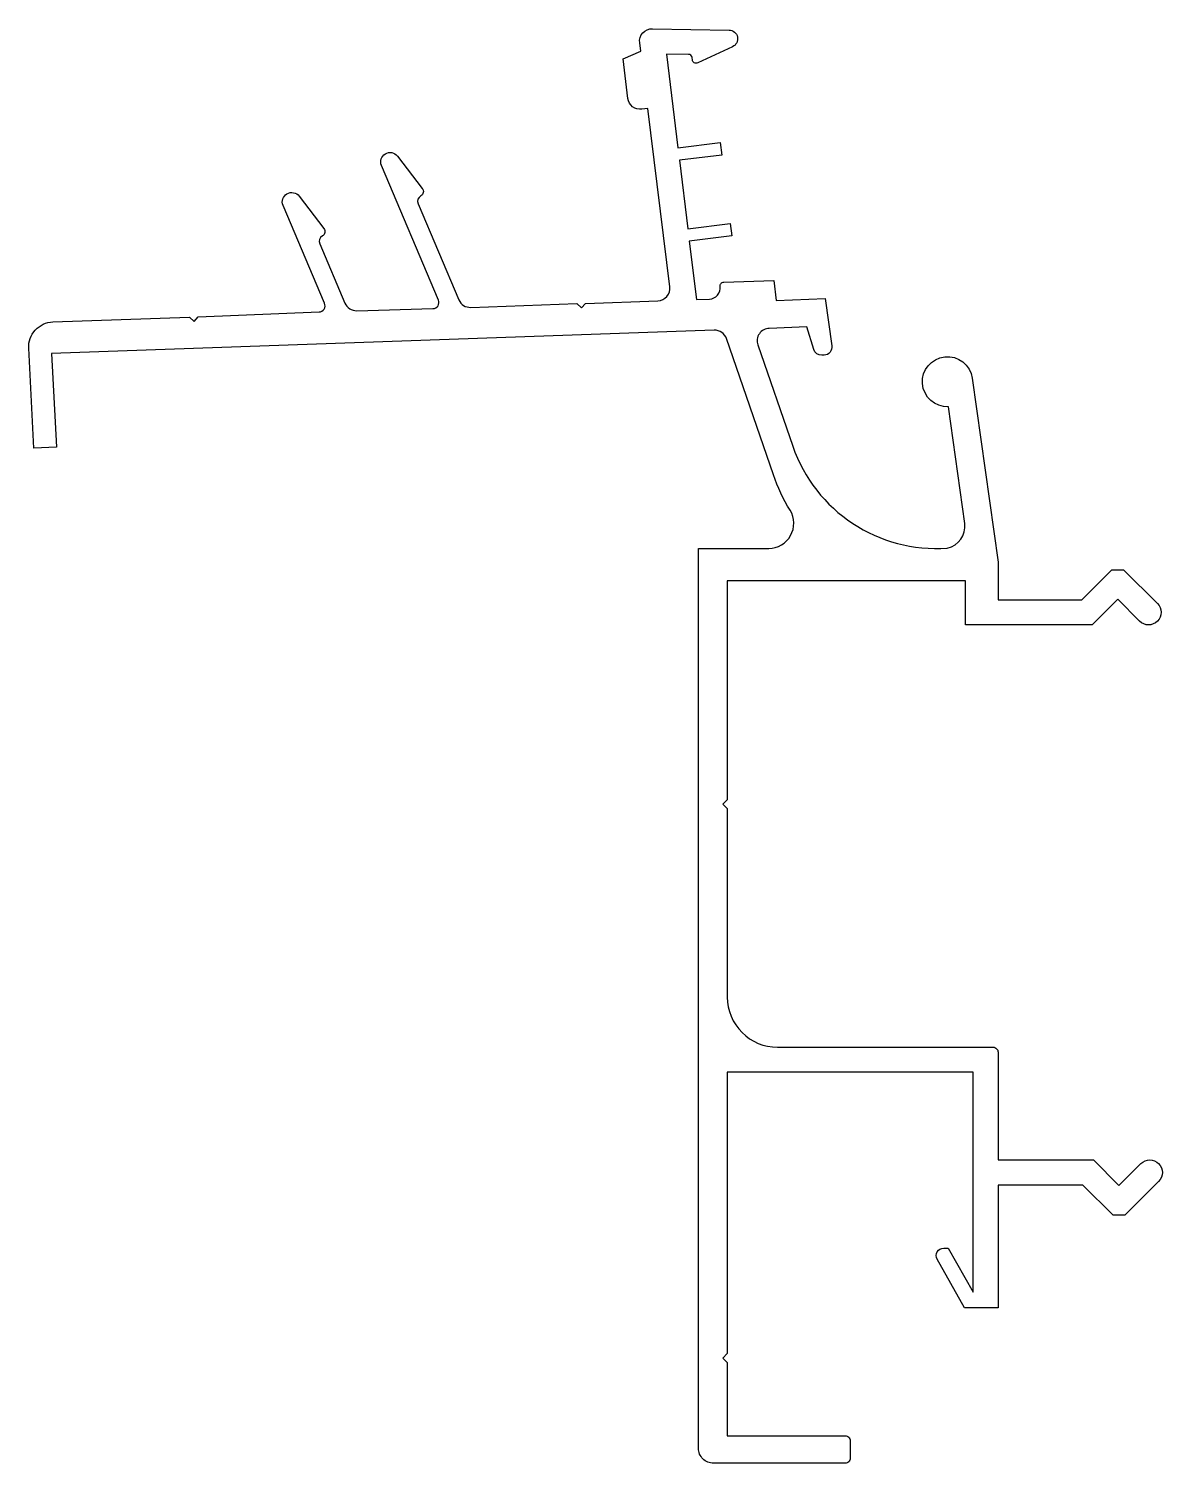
# Model space of a CAD drawing. Extents: x 188 to 278, y 157 to 271.
import ezdxf

# ---------------------------------------------------------------- set-up
doc = ezdxf.new("R2010")
doc.units = 0
doc.layers.add('PROFIL', color=3, linetype='CONTINUOUS')

msp = doc.modelspace()

# ---------------------------------------------------------------- linework, layer by layer
at = {"layer": 'PROFIL', "color": 0}
msp.add_lwpolyline([(220.49, 249.62), (215.94, 260.35, -0.881074), (217.22, 261.1), (219.2, 258.53, -0.456205), (219.08, 257.93, 0.381966), (218.86, 257.3), (222.11, 249.64, 0.310508), (223.07, 249.03), (231.52, 249.33), (231.89, 248.99), (232.23, 249.35), (237.98, 249.55, 0.440011), (238.94, 250.68), (237.19, 264.9), (236.71, 264.84, -0.414214), (235.6, 265.71), (235.21, 268.87), (236.63, 269.47), (236.54, 270.15, -0.455726), (237.55, 271.27), (243.67, 271.16, -0.796342), (243.95, 269.83), (241.17, 268.54, -0.508827), (240.74, 268.77), (240.72, 268.96, 0.373885), (240.43, 269.22), (238.67, 269.25), (239.59, 261.77), (242.96, 262.18), (243.09, 261.19), (239.71, 260.77), (240.38, 255.31), (243.76, 255.73), (243.88, 254.74), (240.5, 254.32), (241.07, 249.66), (242.1, 249.7, 0.440011), (242.96, 250.71, -0.440011), (243.25, 251.04), (247.24, 251.18), (247.43, 249.59), (251.34, 249.73), (251.87, 245.96, -0.445229), (251.25, 245.22), (251.07, 245.21, -0.339454), (250.42, 245.67), (249.87, 247.47), (246.88, 247.36, 0.504041), (245.96, 246.04), (248.75, 237.96, 0.340514), (261.08, 229.83, 0.398428), (262.47, 231.79), (261.17, 241.1, -2.252934), (263.07, 243.38), (265.13, 228.7), (265.13, 225.7), (271.8, 225.7), (274.2, 228.1), (275.14, 228.1), (277.84, 225.41, -1), (276.42, 223.99), (274.67, 225.74), (272.63, 223.7), (262.53, 223.7), (262.53, 227.2), (243.53, 227.2), (243.53, 209.75), (243.18, 209.4), (243.53, 209.04), (243.53, 194, 0.414214), (247.53, 190), (264.73, 190, -0.414214), (265.13, 189.6), (265.13, 181), (272.73, 181), (274.77, 178.96), (276.52, 180.71, -1), (277.94, 179.29), (275.24, 176.6), (274.3, 176.6), (271.9, 179), (265.13, 179), (265.13, 169.2), (262.46, 169.2), (260.27, 173.08, -0.571547), (260.79, 173.97), (261.14, 173.97), (263.13, 170.46), (263.13, 188), (243.53, 188), (243.53, 165.55), (243.18, 165.2), (243.53, 164.84), (243.53, 159), (252.93, 159, -0.414214), (253.33, 158.6), (253.33, 157.2, -0.414214), (252.93, 156.8), (242.43, 156.8, -0.414214), (241.23, 158), (241.23, 229.8), (246.83, 229.8, 0.585001), (248.54, 232.84, -0.053767), (247.21, 235.67), (243.47, 246.54, 0.329751), (242.49, 247.21), (189.63, 245.36), (190.02, 237.87), (188.22, 237.81), (187.8, 245.77, -0.419335), (189.73, 247.87), (200.63, 248.25), (200.99, 247.91), (201.33, 248.28), (210.96, 248.67, 0.526125), (211.4, 249.36), (208.09, 257.15, -0.881074), (209.38, 257.9), (211.35, 255.33, -0.456205), (211.23, 254.73, 0.381966), (211.02, 254.1), (213.02, 249.38, 0.310508), (213.98, 248.77), (220.05, 248.93, 0.526125)], format="xyb", close=True, dxfattribs=at)

doc.saveas('drawing.dxf')
